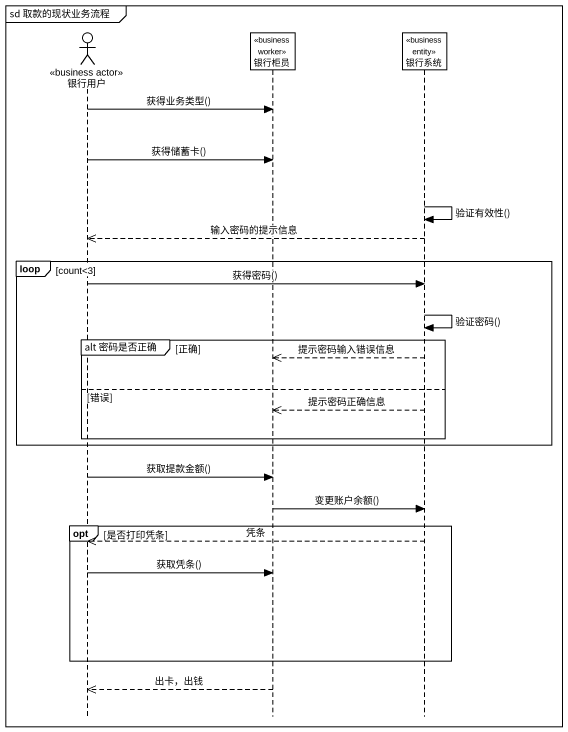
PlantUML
@startuml
mainframe sd 取款的现状业务流程
hide footbox
actor 银行用户 <<business actor>>
participant 银行柜员 <<business worker>>
participant 银行系统 <<business entity>>

银行用户 -> 银行柜员 : 获得业务类型()
银行用户 -> 银行柜员 : 获得储蓄卡()
银行系统 -> 银行系统 : 验证有效性()
银行系统 -->> 银行用户 : 输入密码的提示信息
loop count<3
  银行用户 -> 银行系统 : 获得密码()
  银行系统 -> 银行系统 : 验证密码()
  group alt 密码是否正确 [正确]
    银行系统 -->> 银行柜员 : 提示密码输入错误信息
  else 错误
    银行系统 -->> 银行柜员 : 提示密码正确信息
  end
end
银行用户 -> 银行柜员 : 获取提款金额()
银行柜员 -> 银行系统 : 变更账户余额()
opt 是否打印凭条
  银行系统 -->> 银行用户 : 凭条
  银行用户 -> 银行柜员 : 获取凭条()
end
银行柜员 -->> 银行用户 : 出卡，出钱
@enduml
